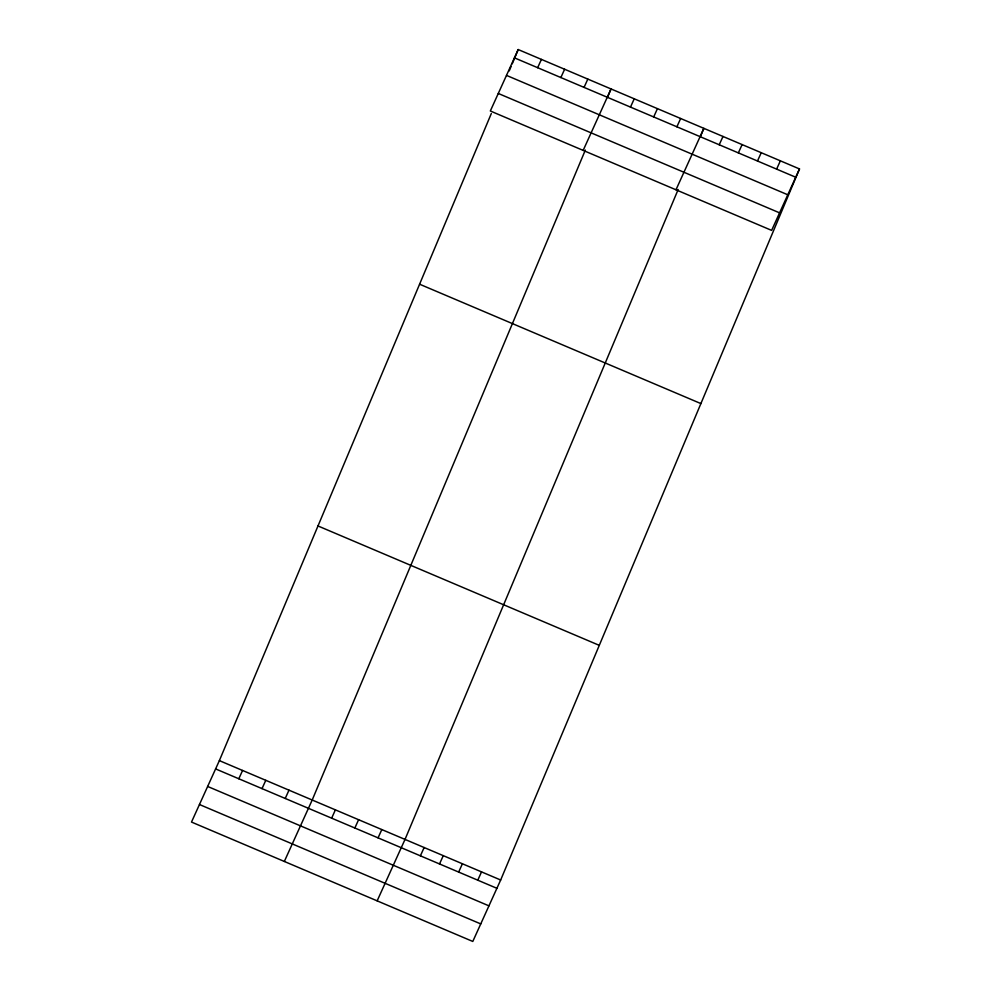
<?xml version="1.0" encoding="UTF-8"?>
<svg xmlns="http://www.w3.org/2000/svg" width="991" height="991" viewBox="0 0 991 991"><rect width="100%" height="100%" fill="white"/><g stroke="black" fill="none" stroke-linecap="round" stroke-linejoin="round"><path stroke-width="1.49" d="M799.502 168.941L771.63 230.383L490.334 110.992L518.206 49.55L799.502 168.941L500.666 880.008L472.794 941.45L191.498 822.059L219.37 760.617L491.313 113.544M509.238 70.881L511.034 66.62M512.236 63.771L518.206 49.55M585.334 150.099L312.202 800.01L284.33 861.464M607.446 97.477L611.038 88.942L583.166 150.397M678.166 189.504L405.022 839.414L377.15 900.856M700.278 136.882L703.858 128.347L675.986 189.789M537.655 67.698L541.42 59.398M238.806 778.765L242.572 770.465M560.856 77.558L564.622 69.246M262.02 788.613L265.786 780.313M584.058 87.406L587.824 79.094M285.222 798.473L288.988 790.161M630.474 107.102L634.24 98.803M331.638 818.17L335.404 809.858M653.688 116.95L657.454 108.651M354.84 828.018L358.606 819.718M676.89 126.798L680.656 118.499M378.054 837.866L381.82 829.566M719.218 144.773L722.996 136.461M738.357 152.887L742.123 144.587M420.382 855.84L424.148 847.528M757.483 161L761.249 152.701M439.509 863.954L443.287 855.654M776.61 169.127L780.375 160.815M458.647 872.068L462.413 863.768M477.773 880.194L481.539 871.882M514.44 57.85L795.736 177.24M506.488 75.39L787.783 194.781M498.287 93.464L779.583 212.854M419.589 284.206L700.885 403.585M317.987 525.961L599.282 645.352M219.37 760.617L500.666 880.008M215.604 768.917L496.9 888.308M207.652 786.458L488.947 905.848M199.451 804.519L480.746 923.909"/></g></svg>
